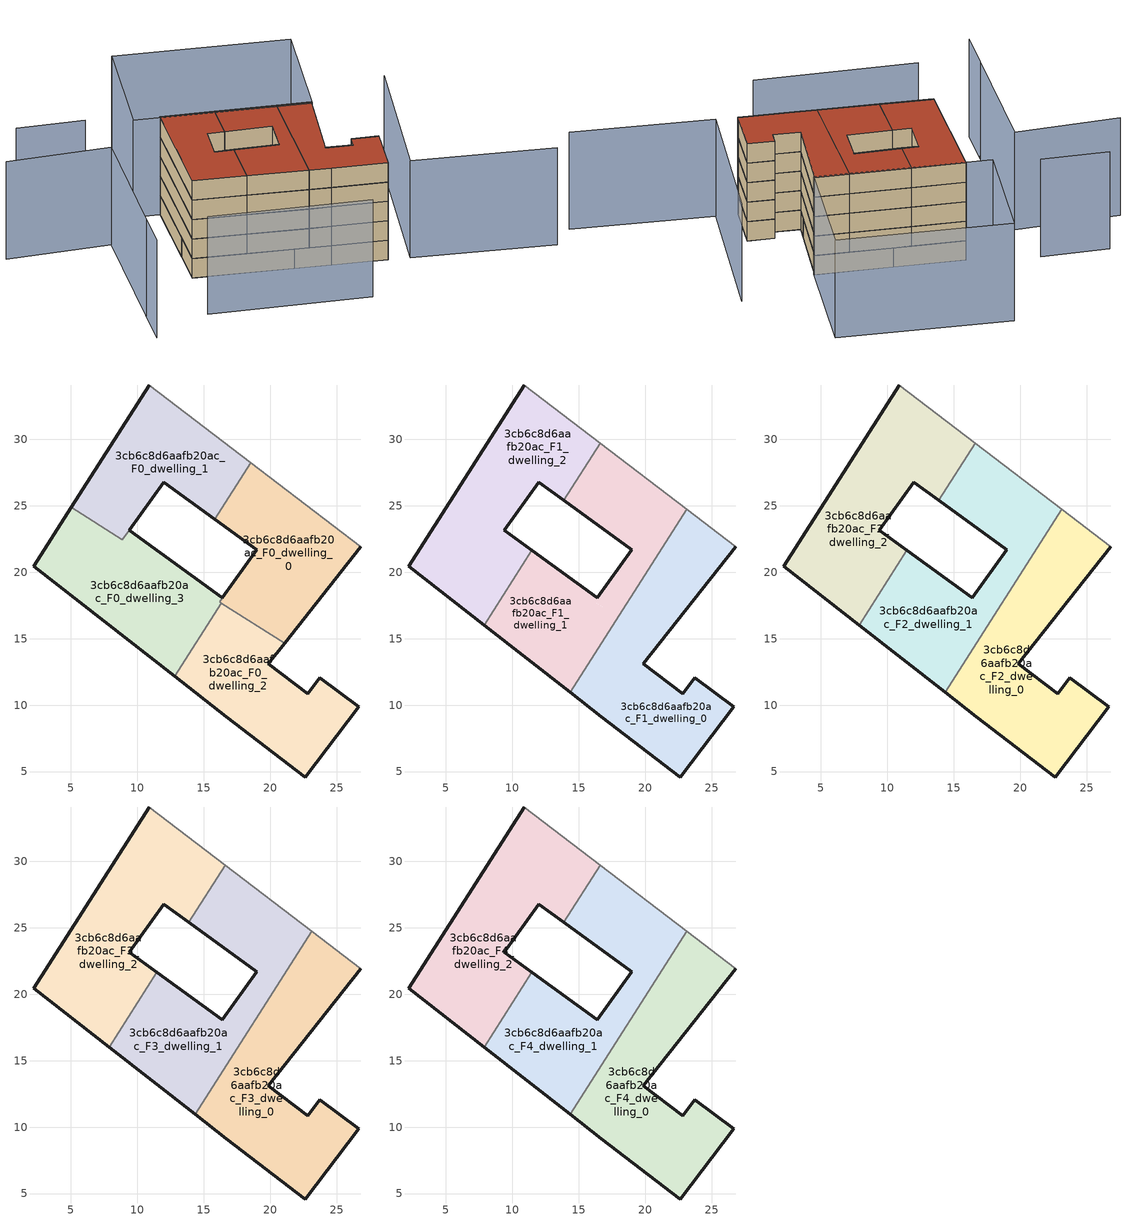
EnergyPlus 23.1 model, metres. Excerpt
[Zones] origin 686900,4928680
3cb6c8d6aafb20ac_F0_dwelling_0
 floor ground (EU_floor_Construction): 21.08,14.65 26.83,21.94 18.55,28.25 15.83,23.99 18.98,21.7 16.19,17.77 z0
 wall outside (EU_wall_Construction): 26.83,21.94 21.08,14.65 / 18.98,21.7 15.83,23.99 z0:3
 wall adiabatic (EU_wall_Construction): 18.55,28.25 26.83,21.94 z0:3
 wall to 3cb6c8d6aafb20ac_F0_dwelling_1 (EU_wall_Construction): 15.83,23.99 18.55,28.25 z0:3
 wall to 3cb6c8d6aafb20ac_F0_dwelling_2 (EU_wall_Construction): 21.08,14.65 16.33,17.68 z0:3
 wall to 3cb6c8d6aafb20ac_F0_dwelling_3 (EU_wall_Construction): 16.33,17.68 16.19,17.77 18.98,21.7 z0:3
 ceiling adiabatic (EU_roof_Construction): 18.99,21.7 16.19,17.77 17.69,19.88 z3
3cb6c8d6aafb20ac_F0_dwelling_1
 floor ground (EU_floor_Construction): 15.83,23.99 18.55,28.25 10.89,34.1 5.02,24.9 8.87,22.45 12,26.77 z0
 wall outside (EU_wall_Construction): 15.83,23.99 12,26.77 9.38,23.15 / 5.02,24.91 10.89,34.1 z0:3; 5.02,24.91,3 5.02,24.9,0 5.02,24.91,0
 wall to 3cb6c8d6aafb20ac_F0_dwelling_3 (EU_wall_Construction): 9.38,23.15 8.87,22.45 5.02,24.9 z0:3
 wall adiabatic (EU_wall_Construction): 10.89,34.1 18.55,28.25 z0:3
3cb6c8d6aafb20ac_F0_dwelling_2
 floor ground (EU_floor_Construction): 22.64,4.59 26.65,9.87 23.74,12.08 22.82,10.86 19.86,13.11 21.08,14.65 16.33,17.68 12.81,12.17 16.71,9.12 z0
 wall outside (EU_wall_Construction): 21.08,14.65 19.86,13.11 22.82,10.86 23.74,12.08 26.65,9.87 22.64,4.59 16.71,9.12 12.81,12.17 z0:3
 wall to 3cb6c8d6aafb20ac_F0_dwelling_3 (EU_wall_Construction): 12.81,12.17 16.33,17.68 z0:3
3cb6c8d6aafb20ac_F0_dwelling_3
 floor ground (EU_floor_Construction): 16.33,17.68 16.19,17.77 18.99,21.7 16.41,18.09 9.38,23.15 8.87,22.45 5.02,24.9 2.19,20.47 12.81,12.17 z0
 wall outside (EU_wall_Construction): 9.38,23.15 16.41,18.09 18.99,21.7 / 12.81,12.17 2.19,20.47 5.02,24.9 z0:3
3cb6c8d6aafb20ac_F1_dwelling_0
 floor to 3cb6c8d6aafb20ac_F0_dwelling_0 (EU_floor_Construction): 21.08,14.65 26.83,21.94 23.14,24.75 17.96,16.64 z3
 floor to 3cb6c8d6aafb20ac_F0_dwelling_2 (EU_floor_Construction): 22.64,4.59 26.65,9.87 23.74,12.08 22.82,10.86 19.86,13.11 21.08,14.65 17.96,16.64 14.34,10.97 16.71,9.12 z3
 wall outside (EU_wall_Construction): 26.83,21.94 19.86,13.11 22.82,10.86 23.74,12.08 26.65,9.87 22.64,4.59 16.71,9.12 14.34,10.96 z3:6
 wall to 3cb6c8d6aafb20ac_F1_dwelling_1 (EU_wall_Construction): 14.34,10.96 23.14,24.75 z3:6
 wall adiabatic (EU_wall_Construction): 23.14,24.75 26.83,21.94 z3:6
3cb6c8d6aafb20ac_F1_dwelling_1
 floor to 3cb6c8d6aafb20ac_F0_dwelling_3 (EU_floor_Construction): 16.33,17.68 16.19,17.77 18.99,21.7 16.41,18.09 11.46,21.64 7.88,16.02 12.81,12.17 z3
 floor to 3cb6c8d6aafb20ac_F0_dwelling_0 (EU_floor_Construction): 17.96,16.64 23.14,24.75 18.55,28.25 15.83,23.99 18.99,21.7 16.19,17.77 z3
 floor to 3cb6c8d6aafb20ac_F0_dwelling_1 (EU_floor_Construction): 15.83,23.99 18.55,28.25 16.62,29.72 13.87,25.41 z3
 floor to 3cb6c8d6aafb20ac_F0_dwelling_2 (EU_floor_Construction): 14.34,10.97 17.96,16.64 16.33,17.68 12.81,12.17 z3
 wall outside (EU_wall_Construction): 14.34,10.96 7.88,16.02 / 11.46,21.64 16.41,18.09 18.99,21.7 13.87,25.41 z3:6
 wall to 3cb6c8d6aafb20ac_F1_dwelling_2 (EU_wall_Construction): 13.87,25.41 16.62,29.72 / 7.88,16.02 11.46,21.64 z3:6
 wall adiabatic (EU_wall_Construction): 16.62,29.72 23.14,24.75 z3:6
3cb6c8d6aafb20ac_F1_dwelling_2
 floor outside (EU_floor_Construction): 5.02,24.9 10.89,34.1 2.19,20.47 z3
 floor to 3cb6c8d6aafb20ac_F0_dwelling_1 (EU_floor_Construction): 13.87,25.41 16.62,29.72 10.89,34.1 5.02,24.91 8.87,22.45 12,26.77 z3
 floor to 3cb6c8d6aafb20ac_F0_dwelling_3 (EU_floor_Construction): 7.88,16.02 11.46,21.64 9.38,23.15 8.87,22.45 5.02,24.9 2.19,20.47 z3
 wall outside (EU_wall_Construction): 13.87,25.41 12,26.77 9.38,23.15 11.46,21.64 / 7.88,16.02 2.19,20.47 10.89,34.1 z3:6
 wall adiabatic (EU_wall_Construction): 10.89,34.1 16.62,29.72 z3:6
3cb6c8d6aafb20ac_F2_dwelling_0
 floor to 3cb6c8d6aafb20ac_F1_dwelling_0 (EU_floor_Construction): 22.64,4.59 26.65,9.87 23.74,12.08 22.82,10.86 19.86,13.11 26.83,21.94 23.14,24.75 14.34,10.96 16.71,9.12 z6
 wall outside (EU_wall_Construction): 26.83,21.94 19.86,13.11 22.82,10.86 23.74,12.08 26.65,9.87 22.64,4.59 16.71,9.12 14.34,10.96 z6:9
 wall to 3cb6c8d6aafb20ac_F2_dwelling_1 (EU_wall_Construction): 14.34,10.96 23.14,24.75 z6:9
 wall adiabatic (EU_wall_Construction): 23.14,24.75 26.83,21.94 z6:9
3cb6c8d6aafb20ac_F2_dwelling_1
 floor to 3cb6c8d6aafb20ac_F1_dwelling_1 (EU_floor_Construction): 14.34,10.96 23.14,24.75 16.62,29.72 13.87,25.41 18.99,21.7 16.41,18.09 11.46,21.64 7.88,16.02 z6
 wall outside (EU_wall_Construction): 14.34,10.96 7.88,16.02 / 11.46,21.64 16.41,18.09 18.99,21.7 13.87,25.41 z6:9
 wall to 3cb6c8d6aafb20ac_F2_dwelling_2 (EU_wall_Construction): 13.87,25.41 16.62,29.72 / 7.88,16.02 11.46,21.64 z6:9
 wall adiabatic (EU_wall_Construction): 16.62,29.72 23.14,24.75 z6:9
3cb6c8d6aafb20ac_F2_dwelling_2
 floor to 3cb6c8d6aafb20ac_F1_dwelling_2 (EU_floor_Construction): 11.46,21.64 9.38,23.15 12,26.77 13.87,25.41 16.62,29.72 10.89,34.1 2.19,20.47 7.88,16.02 z6
 wall outside (EU_wall_Construction): 13.87,25.41 12,26.77 9.38,23.15 11.46,21.64 / 7.88,16.02 2.19,20.47 10.89,34.1 z6:9
 wall adiabatic (EU_wall_Construction): 10.89,34.1 16.62,29.72 z6:9
3cb6c8d6aafb20ac_F3_dwelling_0
 floor to 3cb6c8d6aafb20ac_F2_dwelling_0 (EU_floor_Construction): 22.64,4.59 26.65,9.87 23.74,12.08 22.82,10.86 19.86,13.11 26.83,21.94 23.14,24.75 14.34,10.96 16.71,9.12 z9
 wall outside (EU_wall_Construction): 26.83,21.94 19.86,13.11 22.82,10.86 23.74,12.08 26.65,9.87 22.64,4.59 16.71,9.12 14.34,10.96 z9:12
 wall to 3cb6c8d6aafb20ac_F3_dwelling_1 (EU_wall_Construction): 14.34,10.96 23.14,24.75 z9:12
 wall adiabatic (EU_wall_Construction): 23.14,24.75 26.83,21.94 z9:12
3cb6c8d6aafb20ac_F3_dwelling_1
 floor to 3cb6c8d6aafb20ac_F2_dwelling_1 (EU_floor_Construction): 14.34,10.96 23.14,24.75 16.62,29.72 13.87,25.41 18.99,21.7 16.41,18.09 11.46,21.64 7.88,16.02 z9
 wall outside (EU_wall_Construction): 14.34,10.96 7.88,16.02 / 11.46,21.64 16.41,18.09 18.99,21.7 13.87,25.41 z9:12
 wall to 3cb6c8d6aafb20ac_F3_dwelling_2 (EU_wall_Construction): 13.87,25.41 16.62,29.72 / 7.88,16.02 11.46,21.64 z9:12
 wall adiabatic (EU_wall_Construction): 16.62,29.72 23.14,24.75 z9:12
3cb6c8d6aafb20ac_F3_dwelling_2
 floor to 3cb6c8d6aafb20ac_F2_dwelling_2 (EU_floor_Construction): 11.46,21.64 9.38,23.15 12,26.77 13.87,25.41 16.62,29.72 10.89,34.1 2.19,20.47 7.88,16.02 z9
 wall outside (EU_wall_Construction): 13.87,25.41 12,26.77 9.38,23.15 11.46,21.64 / 7.88,16.02 2.19,20.47 10.89,34.1 z9:12
 wall adiabatic (EU_wall_Construction): 10.89,34.1 16.62,29.72 z9:12
3cb6c8d6aafb20ac_F4_dwelling_0
 floor to 3cb6c8d6aafb20ac_F3_dwelling_0 (EU_floor_Construction): 22.64,4.59 26.65,9.87 23.74,12.08 22.82,10.86 19.86,13.11 26.83,21.94 23.14,24.75 14.34,10.96 16.71,9.12 z12
 wall outside (EU_wall_Construction): 26.83,21.94 19.86,13.11 22.82,10.86 23.74,12.08 26.65,9.87 22.64,4.59 16.71,9.12 14.34,10.96 z12:15
 wall to 3cb6c8d6aafb20ac_F4_dwelling_1 (EU_wall_Construction): 14.34,10.96 23.14,24.75 z12:15
 wall adiabatic (EU_wall_Construction): 23.14,24.75 26.83,21.94 z12:15
 roof outside (EU_roof_Construction): 26.83,21.94 19.86,13.11 22.82,10.86 23.74,12.08 26.65,9.87 22.64,4.59 16.71,9.12 14.34,10.96 23.14,24.75 z15
3cb6c8d6aafb20ac_F4_dwelling_1
 floor to 3cb6c8d6aafb20ac_F3_dwelling_1 (EU_floor_Construction): 14.34,10.96 23.14,24.75 16.62,29.72 13.87,25.41 18.99,21.7 16.41,18.09 11.46,21.64 7.88,16.02 z12
 wall outside (EU_wall_Construction): 14.34,10.96 7.88,16.02 / 11.46,21.64 16.41,18.09 18.99,21.7 13.87,25.41 z12:15
 wall to 3cb6c8d6aafb20ac_F4_dwelling_2 (EU_wall_Construction): 13.87,25.41 16.62,29.72 / 7.88,16.02 11.46,21.64 z12:15
 wall adiabatic (EU_wall_Construction): 16.62,29.72 23.14,24.75 z12:15
 roof outside (EU_roof_Construction): 23.14,24.75 14.34,10.96 7.88,16.02 11.46,21.64 16.41,18.09 18.99,21.7 13.87,25.41 16.62,29.72 z15
3cb6c8d6aafb20ac_F4_dwelling_2
 floor to 3cb6c8d6aafb20ac_F3_dwelling_2 (EU_floor_Construction): 11.46,21.64 9.38,23.15 12,26.77 13.87,25.41 16.62,29.72 10.89,34.1 2.19,20.47 7.88,16.02 z12
 wall outside (EU_wall_Construction): 13.87,25.41 12,26.77 9.38,23.15 11.46,21.64 / 7.88,16.02 2.19,20.47 10.89,34.1 z12:15
 wall adiabatic (EU_wall_Construction): 10.89,34.1 16.62,29.72 z12:15
 roof outside (EU_roof_Construction): 16.62,29.72 13.87,25.41 12,26.77 9.38,23.15 11.46,21.64 7.88,16.02 2.19,20.47 10.89,34.1 z15
shading: -2.94,13.1 14.64,-0.01 / 40.12,-9.24 24.92,2.77 / 24.92,2.77 37.9,19.18 / -8.57,18.92 -11.67,14.09 / -10.73,41.52 1.13,33.77 / 1.13,33.77 -8.75,18.65 / 3.71,40.66 -3.74,46.07 / 17.58,48.62 36.34,34.2 / 36.34,34.2 26.72,21.68 / 26.72,21.68 7.96,36.1 / 7.96,36.1 17.58,48.62 z0:15
[Building]
EU S2 Campaign: North Axis=0; Terrain=City; Solar Distribution=FullExterior
[Site:Location]
Bologna: Latitude=44.5; Longitude=11.25; Time Zone=1; Elevation=37
[SizingPeriod:WeatherFileDays]
AnnualSizingPeriod: Begin Month=1; Begin Day of Month=1; End Month=12; End Day of Month=31; Day of Week for Start Day=Monday; Use Weather File Daylight Saving Period=No; Use Weather File Rain and Snow Indicators=No
[MATERIAL]
EU_InternalMass_Material: Roughness=MediumRough; Thickness=0.1; Conductivity=1; Density=1800; Specific Heat=900; Thermal Absorptance=0.9; Solar Absorptance=0.7; Visible Absorptance=0.7
[MATERIAL:NOMASS] Roughness=MediumRough; Thermal Absorptance=0.9; Solar Absorptance=0.7; Visible Absorptance=0.7
Name | Thermal Resistance
EU_wall_NoMass | 0.905828
EU_roof_NoMass | 0.37593
EU_floor_NoMass | 0.67114
[CONSTRUCTION]
EU_wall_Construction: EU_wall_NoMass
EU_roof_Construction: EU_roof_NoMass
EU_floor_Construction: EU_floor_NoMass
EU_InternalMass_Construction: EU_InternalMass_Material
[ZONE] Type=1; Multiplier=1; Ceiling Height=autocalculate; Floor Area=autocalculate; Part of Total Floor Area=Yes
Name | Volume
3cb6c8d6aafb20ac_F0_dwelling_0 | 232.314
3cb6c8d6aafb20ac_F1_dwelling_0; 3cb6c8d6aafb20ac_F2_dwelling_0; 3cb6c8d6aafb20ac_F3_dwelling_0; 3cb6c8d6aafb20ac_F4_dwelling_0 | 316.848
3cb6c8d6aafb20ac_F0_dwelling_1 | 226.675
3cb6c8d6aafb20ac_F1_dwelling_1; 3cb6c8d6aafb20ac_F2_dwelling_1; 3cb6c8d6aafb20ac_F3_dwelling_1; 3cb6c8d6aafb20ac_F4_dwelling_1 | 316.894
3cb6c8d6aafb20ac_F0_dwelling_2 | 237.639
3cb6c8d6aafb20ac_F1_dwelling_2; 3cb6c8d6aafb20ac_F2_dwelling_2; 3cb6c8d6aafb20ac_F3_dwelling_2; 3cb6c8d6aafb20ac_F4_dwelling_2 | 316.854
3cb6c8d6aafb20ac_F0_dwelling_3 | 253.956
[INTERNALMASS] Construction=EU_InternalMass_Construction
Name | Zone or ZoneList | Surface Area
3cb6c8d6aafb20ac_F0_dwelling_0_EU_InternalMass | 3cb6c8d6aafb20ac_F0_dwelling_0 | 77.4138
3cb6c8d6aafb20ac_F0_dwelling_1_EU_InternalMass | 3cb6c8d6aafb20ac_F0_dwelling_1 | 75.5568
3cb6c8d6aafb20ac_F0_dwelling_2_EU_InternalMass | 3cb6c8d6aafb20ac_F0_dwelling_2 | 79.213
3cb6c8d6aafb20ac_F0_dwelling_3_EU_InternalMass | 3cb6c8d6aafb20ac_F0_dwelling_3 | 84.6661
3cb6c8d6aafb20ac_F1_dwelling_0_EU_InternalMass | 3cb6c8d6aafb20ac_F1_dwelling_0 | 105.616
3cb6c8d6aafb20ac_F1_dwelling_1_EU_InternalMass | 3cb6c8d6aafb20ac_F1_dwelling_1 | 105.632
3cb6c8d6aafb20ac_F1_dwelling_2_EU_InternalMass | 3cb6c8d6aafb20ac_F1_dwelling_2 | 105.618
3cb6c8d6aafb20ac_F2_dwelling_0_EU_InternalMass | 3cb6c8d6aafb20ac_F2_dwelling_0 | 105.616
3cb6c8d6aafb20ac_F2_dwelling_1_EU_InternalMass | 3cb6c8d6aafb20ac_F2_dwelling_1 | 105.632
3cb6c8d6aafb20ac_F2_dwelling_2_EU_InternalMass | 3cb6c8d6aafb20ac_F2_dwelling_2 | 105.618
3cb6c8d6aafb20ac_F3_dwelling_0_EU_InternalMass | 3cb6c8d6aafb20ac_F3_dwelling_0 | 105.616
3cb6c8d6aafb20ac_F3_dwelling_1_EU_InternalMass | 3cb6c8d6aafb20ac_F3_dwelling_1 | 105.632
3cb6c8d6aafb20ac_F3_dwelling_2_EU_InternalMass | 3cb6c8d6aafb20ac_F3_dwelling_2 | 105.618
3cb6c8d6aafb20ac_F4_dwelling_0_EU_InternalMass | 3cb6c8d6aafb20ac_F4_dwelling_0 | 105.616
3cb6c8d6aafb20ac_F4_dwelling_1_EU_InternalMass | 3cb6c8d6aafb20ac_F4_dwelling_1 | 105.632
3cb6c8d6aafb20ac_F4_dwelling_2_EU_InternalMass | 3cb6c8d6aafb20ac_F4_dwelling_2 | 105.618
[OTHEREQUIPMENT] Fuel Type=Electricity; Design Level Calculation Method=Watts/Area; Power per Zone Floor Area=1; Fraction Latent=0; Fraction Radiant=0; Fraction Lost=0; Carbon Dioxide Generation Rate=0; EndUse Subcategory=EU_Step8_InternalGains
Name | Zone or ZoneList or Space or SpaceList | Schedule
EU_Step8_InternalGain_3cb6c8d6aafb20ac_F0_dwelling_0_f000 | 3cb6c8d6aafb20ac_F0_dwelling_0 | EU_Step8_GainSchedule_3cb6c8d6aafb20ac_F0_dwelling_0_f000
EU_Step8_InternalGain_3cb6c8d6aafb20ac_F0_dwelling_1_f000 | 3cb6c8d6aafb20ac_F0_dwelling_1 | EU_Step8_GainSchedule_3cb6c8d6aafb20ac_F0_dwelling_1_f000
EU_Step8_InternalGain_3cb6c8d6aafb20ac_F0_dwelling_2_f000 | 3cb6c8d6aafb20ac_F0_dwelling_2 | EU_Step8_GainSchedule_3cb6c8d6aafb20ac_F0_dwelling_2_f000
EU_Step8_InternalGain_3cb6c8d6aafb20ac_F0_dwelling_3_f000 | 3cb6c8d6aafb20ac_F0_dwelling_3 | EU_Step8_GainSchedule_3cb6c8d6aafb20ac_F0_dwelling_3_f000
EU_Step8_InternalGain_3cb6c8d6aafb20ac_F1_dwelling_0_f000 | 3cb6c8d6aafb20ac_F1_dwelling_0 | EU_Step8_GainSchedule_3cb6c8d6aafb20ac_F1_dwelling_0_f000
EU_Step8_InternalGain_3cb6c8d6aafb20ac_F1_dwelling_1_f000 | 3cb6c8d6aafb20ac_F1_dwelling_1 | EU_Step8_GainSchedule_3cb6c8d6aafb20ac_F1_dwelling_1_f000
EU_Step8_InternalGain_3cb6c8d6aafb20ac_F1_dwelling_2_f000 | 3cb6c8d6aafb20ac_F1_dwelling_2 | EU_Step8_GainSchedule_3cb6c8d6aafb20ac_F1_dwelling_2_f000
EU_Step8_InternalGain_3cb6c8d6aafb20ac_F2_dwelling_0_f000 | 3cb6c8d6aafb20ac_F2_dwelling_0 | EU_Step8_GainSchedule_3cb6c8d6aafb20ac_F2_dwelling_0_f000
EU_Step8_InternalGain_3cb6c8d6aafb20ac_F2_dwelling_1_f000 | 3cb6c8d6aafb20ac_F2_dwelling_1 | EU_Step8_GainSchedule_3cb6c8d6aafb20ac_F2_dwelling_1_f000
EU_Step8_InternalGain_3cb6c8d6aafb20ac_F2_dwelling_2_f000 | 3cb6c8d6aafb20ac_F2_dwelling_2 | EU_Step8_GainSchedule_3cb6c8d6aafb20ac_F2_dwelling_2_f000
EU_Step8_InternalGain_3cb6c8d6aafb20ac_F3_dwelling_0_f000 | 3cb6c8d6aafb20ac_F3_dwelling_0 | EU_Step8_GainSchedule_3cb6c8d6aafb20ac_F3_dwelling_0_f000
EU_Step8_InternalGain_3cb6c8d6aafb20ac_F3_dwelling_1_f000 | 3cb6c8d6aafb20ac_F3_dwelling_1 | EU_Step8_GainSchedule_3cb6c8d6aafb20ac_F3_dwelling_1_f000
EU_Step8_InternalGain_3cb6c8d6aafb20ac_F3_dwelling_2_f000 | 3cb6c8d6aafb20ac_F3_dwelling_2 | EU_Step8_GainSchedule_3cb6c8d6aafb20ac_F3_dwelling_2_f000
EU_Step8_InternalGain_3cb6c8d6aafb20ac_F4_dwelling_0_f000 | 3cb6c8d6aafb20ac_F4_dwelling_0 | EU_Step8_GainSchedule_3cb6c8d6aafb20ac_F4_dwelling_0_f000
EU_Step8_InternalGain_3cb6c8d6aafb20ac_F4_dwelling_1_f000 | 3cb6c8d6aafb20ac_F4_dwelling_1 | EU_Step8_GainSchedule_3cb6c8d6aafb20ac_F4_dwelling_1_f000
EU_Step8_InternalGain_3cb6c8d6aafb20ac_F4_dwelling_2_f000 | 3cb6c8d6aafb20ac_F4_dwelling_2 | EU_Step8_GainSchedule_3cb6c8d6aafb20ac_F4_dwelling_2_f000
[ZONEVENTILATION:DESIGNFLOWRATE] Schedule=EU_AlwaysOn; Design Flow Rate Calculation Method=AirChanges/Hour; Air Changes per Hour=0.73129; Ventilation Type=Natural; Fan Pressure Rise=0; Fan Total Efficiency=1; Constant Term Coefficient=1; Temperature Term Coefficient=0; Velocity Term Coefficient=0; Velocity Squared Term Coefficient=0; Minimum Indoor Temperature=-100; Maximum Indoor Temperature=100; Delta Temperature=-100; Minimum Outdoor Temperature=-100; Maximum Outdoor Temperature=100; Maximum Wind Speed=40
Name | Zone or ZoneList or Space or SpaceList
EU_ConstantAir_3cb6c8d6aafb20ac_F0_dwelling_0 | 3cb6c8d6aafb20ac_F0_dwelling_0
EU_ConstantAir_3cb6c8d6aafb20ac_F0_dwelling_1 | 3cb6c8d6aafb20ac_F0_dwelling_1
EU_ConstantAir_3cb6c8d6aafb20ac_F0_dwelling_2 | 3cb6c8d6aafb20ac_F0_dwelling_2
EU_ConstantAir_3cb6c8d6aafb20ac_F0_dwelling_3 | 3cb6c8d6aafb20ac_F0_dwelling_3
EU_ConstantAir_3cb6c8d6aafb20ac_F1_dwelling_0 | 3cb6c8d6aafb20ac_F1_dwelling_0
EU_ConstantAir_3cb6c8d6aafb20ac_F1_dwelling_1 | 3cb6c8d6aafb20ac_F1_dwelling_1
EU_ConstantAir_3cb6c8d6aafb20ac_F1_dwelling_2 | 3cb6c8d6aafb20ac_F1_dwelling_2
EU_ConstantAir_3cb6c8d6aafb20ac_F2_dwelling_0 | 3cb6c8d6aafb20ac_F2_dwelling_0
EU_ConstantAir_3cb6c8d6aafb20ac_F2_dwelling_1 | 3cb6c8d6aafb20ac_F2_dwelling_1
EU_ConstantAir_3cb6c8d6aafb20ac_F2_dwelling_2 | 3cb6c8d6aafb20ac_F2_dwelling_2
EU_ConstantAir_3cb6c8d6aafb20ac_F3_dwelling_0 | 3cb6c8d6aafb20ac_F3_dwelling_0
EU_ConstantAir_3cb6c8d6aafb20ac_F3_dwelling_1 | 3cb6c8d6aafb20ac_F3_dwelling_1
EU_ConstantAir_3cb6c8d6aafb20ac_F3_dwelling_2 | 3cb6c8d6aafb20ac_F3_dwelling_2
EU_ConstantAir_3cb6c8d6aafb20ac_F4_dwelling_0 | 3cb6c8d6aafb20ac_F4_dwelling_0
EU_ConstantAir_3cb6c8d6aafb20ac_F4_dwelling_1 | 3cb6c8d6aafb20ac_F4_dwelling_1
EU_ConstantAir_3cb6c8d6aafb20ac_F4_dwelling_2 | 3cb6c8d6aafb20ac_F4_dwelling_2
[HVACTEMPLATE:THERMOSTAT] Constant Heating Setpoint=20; Constant Cooling Setpoint=50
EU_HeatOnly_3cb6c8d6aafb20ac_F0_dwelling_0; EU_HeatOnly_3cb6c8d6aafb20ac_F0_dwelling_1; EU_HeatOnly_3cb6c8d6aafb20ac_F0_dwelling_2; EU_HeatOnly_3cb6c8d6aafb20ac_F0_dwelling_3; EU_HeatOnly_3cb6c8d6aafb20ac_F1_dwelling_0; EU_HeatOnly_3cb6c8d6aafb20ac_F1_dwelling_1; EU_HeatOnly_3cb6c8d6aafb20ac_F1_dwelling_2; EU_HeatOnly_3cb6c8d6aafb20ac_F2_dwelling_0; EU_HeatOnly_3cb6c8d6aafb20ac_F2_dwelling_1; EU_HeatOnly_3cb6c8d6aafb20ac_F2_dwelling_2; EU_HeatOnly_3cb6c8d6aafb20ac_F3_dwelling_0; EU_HeatOnly_3cb6c8d6aafb20ac_F3_dwelling_1; EU_HeatOnly_3cb6c8d6aafb20ac_F3_dwelling_2; EU_HeatOnly_3cb6c8d6aafb20ac_F4_dwelling_0; EU_HeatOnly_3cb6c8d6aafb20ac_F4_dwelling_1; EU_HeatOnly_3cb6c8d6aafb20ac_F4_dwelling_2
[HVACTEMPLATE:ZONE:IDEALLOADSAIRSYSTEM] System Availability Schedule=EU_AlwaysOn; Maximum Heating Supply Air Temperature=50; Minimum Cooling Supply Air Temperature=13; Maximum Heating Supply Air Humidity Ratio=0.0156; Minimum Cooling Supply Air Humidity Ratio=0.0077; Heating Limit=NoLimit; Cooling Limit=NoLimit; Heating Availability Schedule=EU_AlwaysOn; Cooling Availability Schedule=EU_CoolingOff; Dehumidification Control Type=ConstantSensibleHeatRatio; Cooling Sensible Heat Ratio=0.7; Dehumidification Setpoint=60; Humidification Control Type=None; Humidification Setpoint=30; Outdoor Air Method=None; Outdoor Air Flow Rate per Person=0.00944; Outdoor Air Flow Rate per Zone Floor Area=0; Outdoor Air Flow Rate per Zone=0; Demand Controlled Ventilation Type=None; Outdoor Air Economizer Type=NoEconomizer; Heat Recovery Type=None; Sensible Heat Recovery Effectiveness=0.7; Latent Heat Recovery Effectiveness=0.65
Name | Template Thermostat
3cb6c8d6aafb20ac_F0_dwelling_0 | EU_HeatOnly_3cb6c8d6aafb20ac_F0_dwelling_0
3cb6c8d6aafb20ac_F0_dwelling_1 | EU_HeatOnly_3cb6c8d6aafb20ac_F0_dwelling_1
3cb6c8d6aafb20ac_F0_dwelling_2 | EU_HeatOnly_3cb6c8d6aafb20ac_F0_dwelling_2
3cb6c8d6aafb20ac_F0_dwelling_3 | EU_HeatOnly_3cb6c8d6aafb20ac_F0_dwelling_3
3cb6c8d6aafb20ac_F1_dwelling_0 | EU_HeatOnly_3cb6c8d6aafb20ac_F1_dwelling_0
3cb6c8d6aafb20ac_F1_dwelling_1 | EU_HeatOnly_3cb6c8d6aafb20ac_F1_dwelling_1
3cb6c8d6aafb20ac_F1_dwelling_2 | EU_HeatOnly_3cb6c8d6aafb20ac_F1_dwelling_2
3cb6c8d6aafb20ac_F2_dwelling_0 | EU_HeatOnly_3cb6c8d6aafb20ac_F2_dwelling_0
3cb6c8d6aafb20ac_F2_dwelling_1 | EU_HeatOnly_3cb6c8d6aafb20ac_F2_dwelling_1
3cb6c8d6aafb20ac_F2_dwelling_2 | EU_HeatOnly_3cb6c8d6aafb20ac_F2_dwelling_2
3cb6c8d6aafb20ac_F3_dwelling_0 | EU_HeatOnly_3cb6c8d6aafb20ac_F3_dwelling_0
3cb6c8d6aafb20ac_F3_dwelling_1 | EU_HeatOnly_3cb6c8d6aafb20ac_F3_dwelling_1
3cb6c8d6aafb20ac_F3_dwelling_2 | EU_HeatOnly_3cb6c8d6aafb20ac_F3_dwelling_2
3cb6c8d6aafb20ac_F4_dwelling_0 | EU_HeatOnly_3cb6c8d6aafb20ac_F4_dwelling_0
3cb6c8d6aafb20ac_F4_dwelling_1 | EU_HeatOnly_3cb6c8d6aafb20ac_F4_dwelling_1
3cb6c8d6aafb20ac_F4_dwelling_2 | EU_HeatOnly_3cb6c8d6aafb20ac_F4_dwelling_2
[SIZING:ZONE] Zone Cooling Design Supply Air Temperature Input Method=SupplyAirTemperature; Zone Cooling Design Supply Air Temperature=13; Zone Heating Design Supply Air Temperature Input Method=SupplyAirTemperature; Zone Heating Design Supply Air Temperature=50; Zone Cooling Design Supply Air Humidity Ratio=0.008; Zone Heating Design Supply Air Humidity Ratio=0.008; Cooling Design Air Flow Method=DesignDay; Cooling Design Air Flow Rate=0; Cooling Minimum Air Flow per Zone Floor Area=0.000762; Cooling Minimum Air Flow=0; Cooling Minimum Air Flow Fraction=0.2; Heating Design Air Flow Method=DesignDay; Heating Design Air Flow Rate=0; Heating Maximum Air Flow per Zone Floor Area=0.002032; Heating Maximum Air Flow=0.141576; Heating Maximum Air Flow Fraction=0.3; Account for Dedicated Outdoor Air System=No; Dedicated Outdoor Air System Control Strategy=NeutralSupplyAir; Dedicated Outdoor Air Low Setpoint Temperature for Design=autosize; Dedicated Outdoor Air High Setpoint Temperature for Design=autosize; Zone Load Sizing Method=Sensible Load Only No Latent Load; Zone Latent Cooling Design Supply Air Humidity Ratio Input Method=HumidityRatioDifference; Zone Cooling Design Supply Air Humidity Ratio Difference=0.005; Zone Latent Heating Design Supply Air Humidity Ratio Input Method=HumidityRatioDifference; Zone Humidification Design Supply Air Humidity Ratio Difference=0.005
3cb6c8d6aafb20ac_F0_dwelling_0; 3cb6c8d6aafb20ac_F0_dwelling_1; 3cb6c8d6aafb20ac_F0_dwelling_2; 3cb6c8d6aafb20ac_F0_dwelling_3; 3cb6c8d6aafb20ac_F1_dwelling_0; 3cb6c8d6aafb20ac_F1_dwelling_1; 3cb6c8d6aafb20ac_F1_dwelling_2; 3cb6c8d6aafb20ac_F2_dwelling_0; 3cb6c8d6aafb20ac_F2_dwelling_1; 3cb6c8d6aafb20ac_F2_dwelling_2; 3cb6c8d6aafb20ac_F3_dwelling_0; 3cb6c8d6aafb20ac_F3_dwelling_1; 3cb6c8d6aafb20ac_F3_dwelling_2; 3cb6c8d6aafb20ac_F4_dwelling_0; 3cb6c8d6aafb20ac_F4_dwelling_1; 3cb6c8d6aafb20ac_F4_dwelling_2
[SCHEDULE:CONSTANT]
Name | Hourly Value
EU_AlwaysOn | 1
EU_CoolingOff | 0
[SCHEDULE:FILE] Column Number=1; Rows to Skip at Top=0; Number of Hours of Data=8760; Column Separator=Comma; Interpolate to Timestep=No; Minutes per Item=60; Adjust Schedule for Daylight Savings=Yes
Name | File
EU_Step8_GainSchedule_3cb6c8d6aafb20ac_F0_dwelling_0_f000 | ../../schedules/3cb6c8d6aafb20ac/3cb6c8d6aafb20ac_F0_dwelling_0_f000_gain.csv
EU_Step8_GainSchedule_3cb6c8d6aafb20ac_F0_dwelling_1_f000 | ../../schedules/3cb6c8d6aafb20ac/3cb6c8d6aafb20ac_F0_dwelling_1_f000_gain.csv
EU_Step8_GainSchedule_3cb6c8d6aafb20ac_F0_dwelling_2_f000 | ../../schedules/3cb6c8d6aafb20ac/3cb6c8d6aafb20ac_F0_dwelling_2_f000_gain.csv
EU_Step8_GainSchedule_3cb6c8d6aafb20ac_F0_dwelling_3_f000 | ../../schedules/3cb6c8d6aafb20ac/3cb6c8d6aafb20ac_F0_dwelling_3_f000_gain.csv
EU_Step8_GainSchedule_3cb6c8d6aafb20ac_F1_dwelling_0_f000 | ../../schedules/3cb6c8d6aafb20ac/3cb6c8d6aafb20ac_F1_dwelling_0_f000_gain.csv
EU_Step8_GainSchedule_3cb6c8d6aafb20ac_F1_dwelling_1_f000 | ../../schedules/3cb6c8d6aafb20ac/3cb6c8d6aafb20ac_F1_dwelling_1_f000_gain.csv
EU_Step8_GainSchedule_3cb6c8d6aafb20ac_F1_dwelling_2_f000 | ../../schedules/3cb6c8d6aafb20ac/3cb6c8d6aafb20ac_F1_dwelling_2_f000_gain.csv
EU_Step8_GainSchedule_3cb6c8d6aafb20ac_F2_dwelling_0_f000 | ../../schedules/3cb6c8d6aafb20ac/3cb6c8d6aafb20ac_F2_dwelling_0_f000_gain.csv
EU_Step8_GainSchedule_3cb6c8d6aafb20ac_F2_dwelling_1_f000 | ../../schedules/3cb6c8d6aafb20ac/3cb6c8d6aafb20ac_F2_dwelling_1_f000_gain.csv
EU_Step8_GainSchedule_3cb6c8d6aafb20ac_F2_dwelling_2_f000 | ../../schedules/3cb6c8d6aafb20ac/3cb6c8d6aafb20ac_F2_dwelling_2_f000_gain.csv
EU_Step8_GainSchedule_3cb6c8d6aafb20ac_F3_dwelling_0_f000 | ../../schedules/3cb6c8d6aafb20ac/3cb6c8d6aafb20ac_F3_dwelling_0_f000_gain.csv
EU_Step8_GainSchedule_3cb6c8d6aafb20ac_F3_dwelling_1_f000 | ../../schedules/3cb6c8d6aafb20ac/3cb6c8d6aafb20ac_F3_dwelling_1_f000_gain.csv
EU_Step8_GainSchedule_3cb6c8d6aafb20ac_F3_dwelling_2_f000 | ../../schedules/3cb6c8d6aafb20ac/3cb6c8d6aafb20ac_F3_dwelling_2_f000_gain.csv
EU_Step8_GainSchedule_3cb6c8d6aafb20ac_F4_dwelling_0_f000 | ../../schedules/3cb6c8d6aafb20ac/3cb6c8d6aafb20ac_F4_dwelling_0_f000_gain.csv
EU_Step8_GainSchedule_3cb6c8d6aafb20ac_F4_dwelling_1_f000 | ../../schedules/3cb6c8d6aafb20ac/3cb6c8d6aafb20ac_F4_dwelling_1_f000_gain.csv
EU_Step8_GainSchedule_3cb6c8d6aafb20ac_F4_dwelling_2_f000 | ../../schedules/3cb6c8d6aafb20ac/3cb6c8d6aafb20ac_F4_dwelling_2_f000_gain.csv
